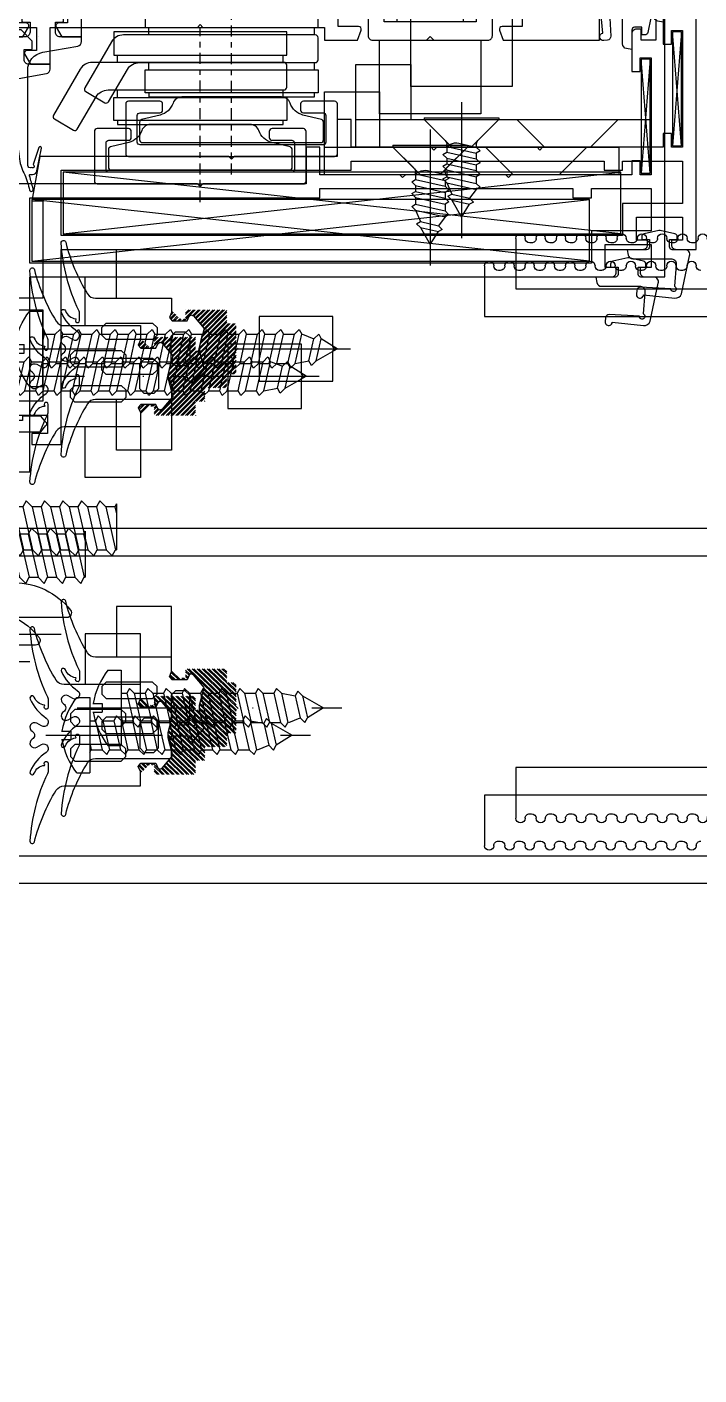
# Model space of a CAD drawing. Header units: inches. Extents: x 4821 to 127877, y 58012 to 433683.
# Drawn here: x 32924.2 to 32997.2, y 225103.6 to 225250.1 of the extents above; entities that cross this region are included whole.
import ezdxf
from ezdxf.xclip import XClip

# ---------------------------------------------------------------- set-up
doc = ezdxf.new("R2010")
doc.units = ezdxf.units.IN
doc.header["$MEASUREMENT"] = 0
doc.header["$XCLIPFRAME"] = 2
for name, pattern in [('$1$AUSGEZOGEN', [0]), ('$1$Center', [29.999999, 12, -6, 6, -6]), ('$1$DASHDOT', [25.4, 12.7, -6.35, 0, -6.35]), ('$1$DASHED', [19.05, 12.7, -6.35])]:
    doc.linetypes.add(name, pattern=pattern)
for name, color, linetype in [('$1$ACC', 2, 'Continuous'), ('$1$BEAM', 2, 'Continuous'), ('A-FURN-FIXD', 10, 'Continuous'), ('A-FURN-FREE', 10, 'Continuous'), ('A-WAL-CMU', 7, 'Continuous')]:
    doc.layers.add(name, color=color, linetype=linetype)

# ---------------------------------------------------------------- blocks, each defined once
blk = doc.blocks.new('$1$M6x25')
at = {"color": 71}
for p, q in [((-6, 4.5), (-6, -4.5)), ((0, 5), (-5.5, 5)), ((0, 5), (0, -5)), ((1.19, 3), (0.82, 2.34)), ((1.85, 2.34), (1.19, 3)), ((3.19, 3), (2.82, 2.34)), ((3.85, 2.34), (3.19, 3)), ((5.19, 3), (4.82, 2.34)), ((5.85, 2.34), (5.19, 3)), ((7.19, 3), (6.82, 2.34)), ((7.85, 2.34), (7.19, 3)), ((9.19, 3), (8.82, 2.34)), ((9.85, 2.34), (9.19, 3)), ((11.19, 3), (10.82, 2.34)), ((11.85, 2.34), (11.19, 3)), ((13.19, 3), (12.82, 2.34)), ((13.85, 2.34), (13.19, 3)), ((15.19, 3), (14.82, 2.34)), ((15.85, 2.34), (15.19, 3)), ((17.19, 3), (16.82, 2.34)), ((17.85, 2.34), (17.19, 3)), ((19.19, 3), (18.82, 2.34)), ((19.85, 2.34), (19.19, 3)), ((21.19, 3), (20.82, 2.34)), ((21.85, 2.34), (21.19, 3)), ((23.19, 3), (22.82, 2.34)), ((23.85, 2.34), (23.19, 3)), ((0.82, 2.34), (0, 2.34)), ((0.82, 2.34), (1.88, -2.34)), ((1.85, 2.34), (2.91, -2.34)), ((2.82, 2.34), (1.85, 2.34)), ((2.82, 2.34), (3.88, -2.34)), ((3.85, 2.34), (4.91, -2.34)), ((4.82, 2.34), (3.85, 2.34)), ((4.82, 2.34), (5.88, -2.34)), ((5.85, 2.34), (6.91, -2.34)), ((6.82, 2.34), (5.85, 2.34)), ((6.82, 2.34), (7.88, -2.34)), ((7.85, 2.34), (8.91, -2.34)), ((8.82, 2.34), (7.85, 2.34)), ((8.82, 2.34), (9.88, -2.34)), ((9.85, 2.34), (10.91, -2.34)), ((10.82, 2.34), (9.85, 2.34)), ((10.82, 2.34), (11.88, -2.34)), ((11.85, 2.34), (12.91, -2.34)), ((12.82, 2.34), (11.85, 2.34)), ((12.82, 2.34), (13.88, -2.34)), ((13.85, 2.34), (14.91, -2.34)), ((14.82, 2.34), (13.85, 2.34)), ((14.82, 2.34), (15.88, -2.34)), ((15.85, 2.34), (16.91, -2.34)), ((16.82, 2.34), (15.85, 2.34)), ((16.82, 2.34), (17.88, -2.34)), ((17.85, 2.34), (18.91, -2.34)), ((18.82, 2.34), (17.85, 2.34)), ((18.82, 2.34), (19.88, -2.34)), ((19.85, 2.34), (20.91, -2.34)), ((20.82, 2.34), (19.85, 2.34)), ((20.82, 2.34), (21.88, -2.34)), ((21.85, 2.34), (22.91, -2.34)), ((22.82, 2.34), (21.85, 2.34)), ((22.82, 2.34), (23.88, -2.34)), ((23.85, 2.34), (24.91, -2.34)), ((24.82, 2.34), (23.85, 2.34)), ((25, 2.66), (24.82, 2.34)), ((24.82, 2.34), (25, 1.56)), ((25, 2.66), (25, -2.34)), ((1.88, -2.34), (0, -2.34)), ((1.88, -2.34), (2.54, -3)), ((2.54, -3), (2.91, -2.34)), ((2.91, -2.34), (3.88, -2.34)), ((3.88, -2.34), (4.54, -3)), ((4.54, -3), (4.91, -2.34)), ((4.91, -2.34), (5.88, -2.34)), ((5.88, -2.34), (6.54, -3)), ((6.54, -3), (6.91, -2.34)), ((6.91, -2.34), (7.88, -2.34)), ((7.88, -2.34), (8.54, -3)), ((8.54, -3), (8.91, -2.34)), ((8.91, -2.34), (9.88, -2.34)), ((9.88, -2.34), (10.54, -3)), ((10.54, -3), (10.91, -2.34)), ((10.91, -2.34), (11.88, -2.34)), ((11.88, -2.34), (12.54, -3)), ((12.54, -3), (12.91, -2.34)), ((12.91, -2.34), (13.88, -2.34)), ((13.88, -2.34), (14.54, -3)), ((14.54, -3), (14.91, -2.34)), ((14.91, -2.34), (15.88, -2.34)), ((15.88, -2.34), (16.54, -3)), ((16.54, -3), (16.91, -2.34)), ((16.91, -2.34), (17.88, -2.34)), ((17.88, -2.34), (18.54, -3)), ((18.54, -3), (18.91, -2.34)), ((18.91, -2.34), (19.88, -2.34)), ((19.88, -2.34), (20.54, -3)), ((20.54, -3), (20.91, -2.34)), ((20.91, -2.34), (21.88, -2.34)), ((21.88, -2.34), (22.54, -3)), ((22.54, -3), (22.91, -2.34)), ((22.91, -2.34), (23.88, -2.34)), ((23.88, -2.34), (24.54, -3)), ((24.54, -3), (24.91, -2.34)), ((24.91, -2.34), (25, -2.34)), ((0, -5), (-5.5, -5))]:
    blk.add_line(p, q, dxfattribs=at)
at = {"color": 71, "linetype": '$1$DASHED', "ltscale": 100}
for p, q in [((-6, 2.89), (-3, 2.89)), ((-6, 1.44), (-3, 1.44)), ((-6, -1.44), (-3, -1.44)), ((-6, -2.89), (-3, -2.89))]:
    blk.add_line(p, q, dxfattribs=at)
at = {"color": 2, "linetype": '$1$Center', "ltscale": 10}
blk.add_line((-7.77, 0), (26.88, 0), dxfattribs=at)
at = {"color": 71}
for centre, start, end in [((-5.5, 4.5), 90, 180), ((-5.5, -4.5), 180, 270)]:
    blk.add_arc(centre, 0.5, start, end, dxfattribs=at)
at = {"color": 71, "linetype": '$1$DASHED', "ltscale": 100}
for centre, radius, start, end in [((-4.2, 2.17), 1.4, 329.0209, 30.9791), ((-8.11, 0), 5.31, 344.2222, 15.7778), ((-4.2, -2.17), 1.4, 329.0209, 30.9791)]:
    blk.add_arc(centre, radius, start, end, dxfattribs=at)
blk = doc.blocks.new('$1$GTSY500112')
at = {"layer": 'A-FURN-FIXD'}
blk.add_lwpolyline([(5.93, -11.75, 0.57735), (5.07, -11.75, -1), (4.2, -11.25), (4.49, -10.75, 0.965781), (3.64, -10.22, -0.138673), (1.56, -11.98, -1.037842), (1.37, -11.52, 0.283592), (2.23, -10.43, -0.584426), (2.31, -10.4, 1.39494), (2.44, -10), (1.75, -10, 0.111575), (1.32, -10.1, -0.09543), (-6.01, -12, -0.91232), (-6.08, -11.51, 0.076551), (-0.47, -9.14, 0.260148), (0, -8.29), (0, 0), (1.56, 0), (2.11, -0.24), (2.45, 0.05), (2.45, 1.67), (1.96, 1.89), (1.81, 2.1), (1.92, 2.38), (3.29, 3.53), (5.21, 3.03), (5.79, 3.03), (7.71, 3.53), (9.08, 2.38), (9.19, 2.1), (9.03, 1.89), (8.55, 1.67), (8.55, 0.05), (8.88, -0.24), (9.44, 0), (11, 0), (11, -8.29, 0.260148), (11.47, -9.14, 0.076551), (17.08, -11.51, -0.91232), (17, -12, -0.09543), (9.68, -10.1, 0.111575), (9.25, -10), (8.55, -10, 1.39494), (8.69, -10.4, -0.584426), (8.77, -10.43, 0.283592), (9.62, -11.52, -1.037842), (9.43, -11.98, -0.138673), (7.36, -10.22, 0.965781), (6.51, -10.75), (6.8, -11.25, -1)], format="xyb", close=True, dxfattribs=at)
for points in [[(4.13, -0.07), (3.64, 0.42), (3.64, 1.47), (4.13, 1.96), (6.87, 1.96), (7.36, 1.47), (7.36, 0.42), (6.87, -0.07)], [(4.01, -1.58), (4.5, -2.07), (4.5, -7.11), (4.01, -7.6), (3.19, -7.6), (2.7, -7.11), (2.7, -2.07), (3.19, -1.58)], [(7.81, -7.6), (6.99, -7.6), (6.5, -7.11), (6.5, -2.07), (6.99, -1.58), (7.81, -1.58), (8.3, -2.07), (8.3, -7.11)]]:
    blk.add_lwpolyline(points, close=True, dxfattribs=at)
blk = doc.blocks.new('$1$RHS4.2x22')
at = {"layer": 'A-FURN-FIXD'}
for p, q in [((1.42, 4.1), (0, 4.1)), ((0, -4.1), (0, 4.1)), ((-19.98, 1.61), (-20.26, 1.09)), ((-19.45, 1.09), (-19.98, 1.61)), ((-18.23, 1.58), (-19.45, 1.09)), ((-17.85, 2.1), (-18.13, 1.58)), ((-17.42, -1.58), (-18.13, 1.58)), ((-17.33, 1.58), (-17.85, 2.1)), ((-16.14, 1.58), (-17.33, 1.58)), ((-16.61, -1.58), (-17.33, 1.58)), ((-15.85, 2.1), (-16.14, 1.58)), ((-15.42, -1.58), (-16.14, 1.58)), ((-15.33, 1.58), (-15.85, 2.1)), ((-14.61, -1.58), (-15.33, 1.58)), ((-14.14, 1.58), (-15.33, 1.58)), ((-13.85, 2.1), (-14.14, 1.58)), ((-13.43, -1.58), (-14.14, 1.58)), ((-13.33, 1.58), (-13.85, 2.1)), ((-12.62, -1.58), (-13.33, 1.58)), ((-12.14, 1.58), (-13.33, 1.58)), ((-11.86, 2.1), (-12.14, 1.58)), ((-11.43, -1.58), (-12.14, 1.58)), ((-11.33, 1.58), (-11.86, 2.1)), ((-10.62, -1.58), (-11.33, 1.58)), ((-10.15, 1.58), (-11.33, 1.58)), ((-9.86, 2.1), (-10.15, 1.58)), ((-9.43, -1.58), (-10.15, 1.58)), ((-9.86, 2.1), (-9.34, 1.58)), ((-8.62, -1.58), (-9.34, 1.58)), ((-8.15, 1.58), (-9.34, 1.58)), ((-7.86, 2.1), (-8.15, 1.58)), ((-7.43, -1.58), (-8.15, 1.58)), ((-7.34, 1.58), (-7.86, 2.1)), ((-6.63, -1.58), (-7.34, 1.58)), ((-6.15, 1.58), (-7.34, 1.58)), ((-5.86, 2.1), (-6.15, 1.58)), ((-5.44, -1.58), (-6.15, 1.58)), ((-5.34, 1.58), (-5.86, 2.1)), ((-4.63, -1.58), (-5.34, 1.58)), ((-4.15, 1.58), (-5.34, 1.58)), ((-3.87, 2.1), (-4.15, 1.58)), ((-3.44, -1.58), (-4.15, 1.58)), ((-3.44, -1.58), (-4.15, 1.58)), ((-3.34, 1.58), (-3.87, 2.1)), ((-2.63, -1.58), (-3.34, 1.58)), ((-2.16, 1.58), (-3.34, 1.58)), ((-1.87, 2.1), (-2.16, 1.58)), ((-1.44, -1.58), (-2.16, 1.58)), ((-1.35, 1.58), (-1.87, 2.1)), ((-0.63, -1.58), (-1.35, 1.58)), ((-0.16, 1.58), (-1.35, 1.58)), ((0, 1.87), (-0.16, 1.58)), ((0, 0.87), (-0.16, 1.58)), ((-22, 0), (-20.26, 1.09)), ((-19.72, -1.3), (-22, 0)), ((-19.72, -1.3), (-20.26, 1.09)), ((-18.91, -1.3), (-19.45, 1.09)), ((3.05, 0.46), (2.04, 0.46)), ((2.04, -0.46), (2.04, 0.46)), ((-19.72, -1.3), (-19.2, -1.82)), ((-19.2, -1.82), (-18.91, -1.3)), ((-17.42, -1.58), (-18.91, -1.3)), ((3.05, -0.46), (2.04, -0.46)), ((-17.42, -1.58), (-16.9, -2.1)), ((-16.9, -2.1), (-16.61, -1.58)), ((-15.42, -1.58), (-16.61, -1.58)), ((-15.42, -1.58), (-14.9, -2.1)), ((-14.9, -2.1), (-14.61, -1.58)), ((-13.43, -1.58), (-14.61, -1.58)), ((-13.43, -1.58), (-12.9, -2.1)), ((-12.9, -2.1), (-12.62, -1.58)), ((-11.43, -1.58), (-12.62, -1.58)), ((-11.43, -1.58), (-10.91, -2.1)), ((-10.91, -2.1), (-10.62, -1.58)), ((-9.43, -1.58), (-10.62, -1.58)), ((-9.43, -1.58), (-8.91, -2.1)), ((-8.91, -2.1), (-8.62, -1.58)), ((-7.43, -1.58), (-8.62, -1.58)), ((-7.43, -1.58), (-6.91, -2.1)), ((-6.91, -2.1), (-6.63, -1.58)), ((-5.44, -1.58), (-6.63, -1.58)), ((-5.44, -1.58), (-4.91, -2.1)), ((-4.91, -2.1), (-4.63, -1.58)), ((-3.44, -1.58), (-4.63, -1.58)), ((-3.44, -1.58), (-2.92, -2.1)), ((-2.92, -2.1), (-2.63, -1.58)), ((-1.44, -1.58), (-2.63, -1.58)), ((-1.44, -1.58), (-0.92, -2.1)), ((-0.92, -2.1), (-0.63, -1.58)), ((0, -1.58), (-0.63, -1.58)), ((1.42, -4.1), (0, -4.1))]:
    blk.add_line(p, q, dxfattribs=at)
at = {"layer": 'A-FURN-FIXD', "linetype": '$1$DASHDOT'}
blk.add_line((4.78, 0), (-24, 0), dxfattribs=at)
at = {"layer": 'A-FURN-FIXD'}
for centre, start, end in [((-5.01, -0.91), 9.6294, 37.9057), ((-5.01, 0.91), 322.0943, 350.3706)]:
    blk.add_arc(centre, 8.15, start, end, dxfattribs=at)
blk = doc.blocks.new('$1$Stay Arm 93652400PI')
at = {"layer": 'A-FURN-FIXD', "linetype": '$1$Center', "ltscale": 0.1}
blk.add_line((147.23, 130.15), (147.23, 149.12), dxfattribs=at)
at = {"layer": 'A-FURN-FIXD'}
for p, q in [((138.23, 145.32), (138.23, 146.12)), ((156.23, 145.32), (156.23, 146.12)), ((138.23, 141.52), (138.23, 142.32)), ((138.23, 141.52), (138.23, 142.32)), ((156.23, 141.52), (156.23, 142.3))]:
    blk.add_line(p, q, dxfattribs=at)
for points in [[(137.83, 146.12), (137.83, 148.62), (156.63, 148.62), (156.63, 146.12)], [(137.83, 139.02), (156.63, 139.02), (156.63, 141.52), (137.83, 141.52)]]:
    blk.add_lwpolyline(points, close=True, dxfattribs=at)
for points in [[(157.25, 142.32), (138.13, 142.32, -0.414214), (137.83, 142.62), (137.83, 145.02, -0.414214), (138.13, 145.32), (158.97, 145.32, -0.26675), (160.27, 144.58), (163.18, 139.58, -0.414214), (163.08, 139.17), (161, 137.96, -0.414214), (160.59, 138.07), (158.55, 141.58, 0.26675)], [(158.43, 132.12), (136.03, 132.12, -0.414214), (135.73, 132.42), (135.73, 137.82, -0.414214), (136.03, 138.12), (139.43, 138.12, -0.414214), (139.73, 137.82), (139.73, 137.16, -0.414214), (139.43, 136.86), (137.29, 136.86, 0.414214), (136.99, 136.56), (136.99, 133.68, 0.414214), (137.29, 133.38), (157.17, 133.38, 0.414214), (157.47, 133.68), (157.47, 136.56, 0.414214), (157.17, 136.86), (155.03, 136.86, -0.414214), (154.73, 137.16), (154.73, 137.82, -0.414214), (155.03, 138.12), (158.43, 138.12, -0.414214), (158.73, 137.82), (158.73, 132.42, -0.414214)], [(137.47, 136.13), (139.47, 136.62, 0.253533), (140.87, 137.91, -0.319758), (141.82, 138.58), (152.65, 138.58, -0.319758), (153.59, 137.91, 0.253533), (155, 136.62), (157, 136.13, -0.344221), (157.22, 135.83), (157.22, 133.93, -0.414214), (156.92, 133.63), (137.54, 133.63, -0.414214), (137.24, 133.93), (137.24, 135.83, -0.344221)]]:
    blk.add_lwpolyline(points, format="xyb", close=True, dxfattribs=at)
blk.add_lwpolyline([(156.23, 139.02), (156.23, 138.58), (138.23, 138.58), (138.23, 139.02)], dxfattribs=at)
blk = doc.blocks.new('$1$closekit')
at = {"layer": 'A-FURN-FREE'}
for p, q in [((-19.4, 14), (-16.4, 17)), ((-19.4, 9), (-16.4, 6)), ((-19.4, 1.05), (-16.4, 4.05)), ((-16.4, 4.05), (-18.67, 1.78)), ((-16.21, 4.05), (-16.4, 4.05)), ((-16.4, -4.05), (-16.4, 4.05)), ((-16.21, -4.05), (-16.21, 4.05)), ((-23.99, 1.6), (-24.94, 0.88)), ((-23.75, 2.02), (-23.99, 1.6)), ((-23.26, -1.6), (-23.99, 1.6)), ((-23.33, 1.6), (-23.75, 2.02)), ((-22.61, -1.6), (-23.33, 1.6)), ((-22.6, 1.6), (-23.33, 1.6)), ((-22.36, 2.02), (-22.6, 1.6)), ((-21.87, -1.6), (-22.6, 1.6)), ((-21.94, 1.6), (-22.36, 2.02)), ((-21.32, 1.6), (-21.94, 1.6)), ((-21.22, -1.6), (-21.94, 1.6)), ((-21.08, 2.02), (-21.32, 1.6)), ((-20.59, -1.6), (-21.32, 1.6)), ((-20.66, 1.6), (-21.08, 2.02)), ((-20.04, 1.6), (-20.66, 1.6)), ((-19.94, -1.6), (-20.66, 1.6)), ((-19.8, 2.02), (-20.04, 1.6)), ((-19.31, -1.6), (-20.04, 1.6)), ((-19.38, 1.6), (-19.8, 2.02)), ((-18.95, -0.29), (-19.38, 1.6)), ((-19.1, 1.6), (-19.38, 1.6)), ((-14.51, 0), (-29.28, 0)), ((-27, 0), (-25.59, 0.88)), ((-25.15, -1.06), (-27, 0)), ((-25.36, 1.3), (-25.59, 0.88)), ((-25.15, -1.06), (-25.59, 0.88)), ((-24.94, 0.88), (-25.36, 1.3)), ((-24.5, -1.06), (-24.94, 0.88)), ((-25.15, -1.06), (-24.73, -1.48)), ((-24.73, -1.48), (-24.5, -1.06)), ((-23.26, -1.6), (-24.5, -1.06)), ((-19.4, -1.05), (-16.4, -4.05)), ((-19.31, -1.6), (-19.08, -1.19)), ((-23.26, -1.6), (-22.84, -2.02)), ((-22.84, -2.02), (-22.61, -1.6)), ((-21.87, -1.6), (-22.61, -1.6)), ((-21.87, -1.6), (-21.45, -2.02)), ((-21.45, -2.02), (-21.22, -1.6)), ((-20.59, -1.6), (-21.22, -1.6)), ((-20.59, -1.6), (-20.17, -2.02)), ((-20.17, -2.02), (-19.94, -1.6)), ((-19.31, -1.6), (-19.94, -1.6)), ((-19.31, -1.6), (-19.1, -1.6)), ((-16.4, -4.05), (-18.67, -1.78)), ((-16.21, -4.05), (-16.4, -4.05))]:
    blk.add_line(p, q, dxfattribs=at)
blk.add_lwpolyline([(-16.4, -11.5), (-16.4, 20.5), (-19.4, 20.5), (-19.4, -11.5), (-10.4, -11.5), (-10.4, -5.5), (-16.4, -5.5)], dxfattribs=at)
blk.add_lwpolyline([(-4.3, -6.75, -0.414214), (-4.8, -6.25), (-4.8, -0.4), (-4.4, 0), (-4.8, 0.4), (-4.8, 6.25, -0.414214), (-4.3, 6.75), (-2.3, 6.75), (-2.3, 9, -0.414214), (-1.8, 9.5), (-0.3, 9.5), (-0.3, 5), (-2.8, 5), (-2.8, -5), (-0.3, -5), (-0.3, -9.5), (-1.8, -9.5, -0.414214), (-2.3, -9), (-2.3, -6.75)], format="xyb", close=True, dxfattribs=at)
for points in [[(-12.8, 5.5), (-12.8, -5.5), (-4.8, -5.5), (-4.8, 5.5)], [(-2.8, -3.59), (-1.62, -3.59), (-1.62, 3.59), (-2.8, 3.59)]]:
    blk.add_lwpolyline(points, close=True, dxfattribs=at)
for centre, radius, start, end in [((-19.1, 2.2), 0.6, 270, 315), ((-20.2, -0.57), 1.28, 330.7936, 12.7393), ((-19.1, -2.2), 0.6, 45, 90)]:
    blk.add_arc(centre, radius, start, end, dxfattribs=at)
blk = doc.blocks.new('$1$latsg')
at = {"color": 16}
blk.add_line((0, -4.63), (0, -4.63), dxfattribs=at)
at = {"color": 151}
blk.add_lwpolyline([(0, -2.33, -0.414214), (-0.5, -2.83), (-1.6, -2.83), (-1.6, -2.05, 0.414214), (-1.7, -1.95), (-2.49, -1.95), (-3.73, -3.14), (-3.73, -5.28), (-2.49, -6.47), (-1.7, -6.47, 0.414214), (-1.6, -6.37), (-1.6, -5.59), (-0.5, -5.59, -0.414214), (0, -6.09), (0, -8.42), (0.49, -8.42, 0.033024), (0.62, -8.41), (13.31, -6.73, 0.089231), (14.99, -6.16, -0.031349), (16.66, -5.63, 1.042186), (16.52, -5.25, 0.003956), (15.1, -5.64, -0.540004), (14.96, -5.55), (14.96, -5.32, 0.357511), (14.56, -4.83), (12.11, -4.34, 0.933108), (12.03, -4.63), (13.86, -5.26, -1.216572), (14.2, -5.46, -0.554991), (13.97, -5.84), (3.65, -5.84, -0.36397), (1.68, -4.19), (1.02, -0.41, 0.36397), (0.52, 0), (0, 0)], format="xyb", close=True, dxfattribs=at)
blk = doc.blocks.new('$1$RHS4.2x32')
at = {"layer": 'A-FURN-FIXD'}
for p, q in [((1.42, 4.1), (0, 4.1)), ((0, -4.1), (0, 4.1)), ((-29.98, 1.61), (-30.26, 1.09)), ((-29.45, 1.09), (-29.98, 1.61)), ((-28.23, 1.58), (-29.45, 1.09)), ((-27.85, 2.1), (-28.13, 1.58)), ((-27.42, -1.58), (-28.13, 1.58)), ((-27.33, 1.58), (-27.85, 2.1)), ((-26.14, 1.58), (-27.33, 1.58)), ((-26.61, -1.58), (-27.33, 1.58)), ((-25.85, 2.1), (-26.14, 1.58)), ((-25.42, -1.58), (-26.14, 1.58)), ((-25.33, 1.58), (-25.85, 2.1)), ((-24.61, -1.58), (-25.33, 1.58)), ((-24.14, 1.58), (-25.33, 1.58)), ((-23.85, 2.1), (-24.14, 1.58)), ((-23.43, -1.58), (-24.14, 1.58)), ((-23.33, 1.58), (-23.85, 2.1)), ((-22.62, -1.58), (-23.33, 1.58)), ((-22.14, 1.58), (-23.33, 1.58)), ((-21.86, 2.1), (-22.14, 1.58)), ((-21.43, -1.58), (-22.14, 1.58)), ((-21.33, 1.58), (-21.86, 2.1)), ((-20.62, -1.58), (-21.33, 1.58)), ((-20.15, 1.58), (-21.33, 1.58)), ((-19.86, 2.1), (-20.15, 1.58)), ((-19.43, -1.58), (-20.15, 1.58)), ((-19.86, 2.1), (-19.34, 1.58)), ((-18.62, -1.58), (-19.34, 1.58)), ((-18.15, 1.58), (-19.34, 1.58)), ((-17.86, 2.1), (-18.15, 1.58)), ((-17.43, -1.58), (-18.15, 1.58)), ((-17.34, 1.58), (-17.86, 2.1)), ((-16.63, -1.58), (-17.34, 1.58)), ((-16.15, 1.58), (-17.34, 1.58)), ((-15.86, 2.1), (-16.15, 1.58)), ((-15.44, -1.58), (-16.15, 1.58)), ((-15.34, 1.58), (-15.86, 2.1)), ((-14.63, -1.58), (-15.34, 1.58)), ((-14.15, 1.58), (-15.34, 1.58)), ((-13.87, 2.1), (-14.15, 1.58)), ((-13.44, -1.58), (-14.15, 1.58)), ((-13.44, -1.58), (-14.15, 1.58)), ((-13.34, 1.58), (-13.87, 2.1)), ((-12.63, -1.58), (-13.34, 1.58)), ((-12.16, 1.58), (-13.34, 1.58)), ((-11.87, 2.1), (-12.16, 1.58)), ((-11.44, -1.58), (-12.16, 1.58)), ((-11.35, 1.58), (-11.87, 2.1)), ((-10.63, -1.58), (-11.35, 1.58)), ((-10.16, 1.58), (-11.35, 1.58)), ((-9.87, 2.1), (-10.16, 1.58)), ((-9.45, -1.58), (-10.16, 1.58)), ((-9.35, 1.58), (-9.87, 2.1)), ((-8.64, -1.58), (-9.35, 1.58)), ((-8.16, 1.58), (-9.35, 1.58)), ((-7.88, 2.1), (-8.16, 1.58)), ((-7.45, -1.58), (-8.16, 1.58)), ((-7.35, 1.58), (-7.88, 2.1)), ((-6.64, -1.58), (-7.35, 1.58)), ((-6.17, 1.58), (-7.35, 1.58)), ((-5.88, 2.1), (-6.17, 1.58)), ((-5.45, -1.58), (-6.17, 1.58)), ((-5.36, 1.58), (-5.88, 2.1)), ((-4.64, -1.58), (-5.36, 1.58)), ((-4.17, 1.58), (-5.36, 1.58)), ((-3.88, 2.1), (-4.17, 1.58)), ((-3.45, -1.58), (-4.17, 1.58)), ((-3.45, -1.58), (-4.17, 1.58)), ((-3.36, 1.58), (-3.88, 2.1)), ((-2.64, -1.58), (-3.36, 1.58)), ((-2.17, 1.58), (-3.36, 1.58)), ((-1.88, 2.1), (-2.17, 1.58)), ((-1.46, -1.58), (-2.17, 1.58)), ((-1.36, 1.58), (-1.88, 2.1)), ((-0.65, -1.58), (-1.36, 1.58)), ((-0.17, 1.58), (-1.36, 1.58)), ((0, 1.89), (-0.17, 1.58)), ((0, 0.81), (-0.17, 1.58)), ((-32, 0), (-30.26, 1.09)), ((-29.72, -1.3), (-32, 0)), ((-29.72, -1.3), (-30.26, 1.09)), ((-28.91, -1.3), (-29.45, 1.09)), ((3.05, 0.46), (2.04, 0.46)), ((2.04, -0.46), (2.04, 0.46)), ((-29.72, -1.3), (-29.2, -1.82)), ((-29.2, -1.82), (-28.91, -1.3)), ((-27.42, -1.58), (-28.91, -1.3)), ((3.05, -0.46), (2.04, -0.46)), ((-27.42, -1.58), (-26.9, -2.1)), ((-26.9, -2.1), (-26.61, -1.58)), ((-25.42, -1.58), (-26.61, -1.58)), ((-25.42, -1.58), (-24.9, -2.1)), ((-24.9, -2.1), (-24.61, -1.58)), ((-23.43, -1.58), (-24.61, -1.58)), ((-23.43, -1.58), (-22.9, -2.1)), ((-22.9, -2.1), (-22.62, -1.58)), ((-21.43, -1.58), (-22.62, -1.58)), ((-21.43, -1.58), (-20.91, -2.1)), ((-20.91, -2.1), (-20.62, -1.58)), ((-19.43, -1.58), (-20.62, -1.58)), ((-19.43, -1.58), (-18.91, -2.1)), ((-18.91, -2.1), (-18.62, -1.58)), ((-17.43, -1.58), (-18.62, -1.58)), ((-17.43, -1.58), (-16.91, -2.1)), ((-16.91, -2.1), (-16.63, -1.58)), ((-15.44, -1.58), (-16.63, -1.58)), ((-15.44, -1.58), (-14.91, -2.1)), ((-14.91, -2.1), (-14.63, -1.58)), ((-13.44, -1.58), (-14.63, -1.58)), ((-13.44, -1.58), (-12.92, -2.1)), ((-12.92, -2.1), (-12.63, -1.58)), ((-11.44, -1.58), (-12.63, -1.58)), ((-11.44, -1.58), (-10.92, -2.1)), ((-10.92, -2.1), (-10.63, -1.58)), ((-9.45, -1.58), (-10.63, -1.58)), ((-9.45, -1.58), (-8.92, -2.1)), ((-8.92, -2.1), (-8.64, -1.58)), ((-7.45, -1.58), (-8.64, -1.58)), ((-7.45, -1.58), (-6.93, -2.1)), ((-6.93, -2.1), (-6.64, -1.58)), ((-5.45, -1.58), (-6.64, -1.58)), ((-5.45, -1.58), (-4.93, -2.1)), ((-4.93, -2.1), (-4.64, -1.58)), ((-3.45, -1.58), (-4.64, -1.58)), ((-3.45, -1.58), (-2.93, -2.1)), ((-2.93, -2.1), (-2.64, -1.58)), ((-1.46, -1.58), (-2.64, -1.58)), ((-1.46, -1.58), (-0.93, -2.1)), ((-0.93, -2.1), (-0.65, -1.58)), ((0, -1.58), (-0.65, -1.58)), ((1.42, -4.1), (0, -4.1))]:
    blk.add_line(p, q, dxfattribs=at)
at = {"layer": 'A-FURN-FIXD', "linetype": '$1$DASHDOT'}
blk.add_line((4.78, 0), (-34, 0), dxfattribs=at)
at = {"layer": 'A-FURN-FIXD'}
for centre, start, end in [((-5.01, -0.91), 9.6294, 37.9057), ((-5.01, 0.91), 322.0943, 350.3706)]:
    blk.add_arc(centre, 8.15, start, end, dxfattribs=at)
blk = doc.blocks.new('FIRST SLAB EDGE')
at = {"extrusion": (5.69003e-07, 1.56101e-06, 1)}
h = blk.add_hatch(dxfattribs=at)
h.set_pattern_fill('ANSI32', angle=89.9998)
h.set_pattern_definition([(134.99978104, (638250.49382, -1317287.3258), (-0.2651660563, -0.2651640296), []), (134.99978104, (638250.49382, -1317287.14903), (-0.2651660563, -0.2651640296), [])])
h.paths.add_polyline_path([(1200801.71, -1728462.6), (1200801.71, -1728461.1), (1200800.71, -1728461.1), (1200800.71, -1728458.65), (1200800.41, -1728458.35), (1200800.71, -1728458.05), (1200800.71, -1728455.6), (1200801.71, -1728455.6), (1200801.71, -1728454.1), (1200806.21, -1728454.1), (1200806.21, -1728455.1), (1200806.81, -1728455.1), (1200807.71, -1728454.2), (1200807.71, -1728454.41), (1200807.95, -1728454.96), (1200807.65, -1728455.3), (1200806.03, -1728455.3), (1200805.82, -1728454.81), (1200805.61, -1728454.66), (1200805.33, -1728454.77), (1200804.18, -1728456.14), (1200804.67, -1728458.06), (1200804.67, -1728458.64), (1200804.18, -1728460.56), (1200805.33, -1728461.93), (1200805.61, -1728462.04), (1200805.82, -1728461.89), (1200806.03, -1728461.4), (1200807.65, -1728461.4), (1200807.95, -1728461.74), (1200807.71, -1728462.29), (1200807.71, -1728462.5), (1200806.81, -1728461.6), (1200806.21, -1728461.6), (1200806.21, -1728462.6)])
h = blk.add_hatch(dxfattribs=at)
h.set_pattern_fill('ANSI32', angle=179.0162)
h.set_pattern_definition([(224.016208986, (621118.67673, -1343831.5998), (0.2605731915, -0.26967871972), []), (224.016208986, (621118.5, -1343831.59677), (0.2605731915, -0.26967871972), [])])
h.paths.add_polyline_path([(1200801.71, -1728493.1), (1200801.71, -1728494.6), (1200800.71, -1728494.6), (1200800.71, -1728497.05), (1200800.41, -1728497.35), (1200800.71, -1728497.65), (1200800.71, -1728500.1), (1200801.71, -1728500.1), (1200801.71, -1728501.6), (1200806.21, -1728501.6), (1200806.21, -1728500.6), (1200806.81, -1728500.6), (1200807.71, -1728501.5), (1200807.71, -1728501.29), (1200807.95, -1728500.74), (1200807.65, -1728500.4), (1200806.03, -1728500.4), (1200805.82, -1728500.89), (1200805.61, -1728501.04), (1200805.33, -1728500.94), (1200804.18, -1728499.57), (1200804.67, -1728497.64), (1200804.67, -1728497.07), (1200804.18, -1728495.14), (1200805.33, -1728493.77), (1200805.61, -1728493.67), (1200805.82, -1728493.82), (1200806.03, -1728494.3), (1200807.65, -1728494.3), (1200807.95, -1728493.97), (1200807.71, -1728493.42), (1200807.71, -1728493.2), (1200806.81, -1728494.1), (1200806.21, -1728494.1), (1200806.21, -1728493.1)])
at = {"color": 52, "extrusion": (5.69003e-07, 1.56101e-06, 1)}
for p, q in [((1200752.31, -1728436.3, 0), (1200753.31, -1728423.9, 0)), ((1200752.31, -1728423.9, 0), (1200753.31, -1728436.3, 0)), ((1200819.51, -1728445.85, 0), (1200758.91, -1728439.15, 0)), ((1200758.91, -1728445.85, 0), (1200819.51, -1728439.15, 0))]:
    blk.add_line(p, q, dxfattribs=at)
at = {"color": 31, "extrusion": (5.69003e-07, 1.56101e-06, 1)}
for p, q in [((1200748.81, -1728446.85, 0), (1200749.01, -1728446.85, 0)), ((1200751.01, -1728446.85, 0), (1200751.21, -1728446.85, 0)), ((1200753.21, -1728446.85, 0), (1200753.41, -1728446.85, 0)), ((1200755.41, -1728446.85, 0), (1200755.61, -1728446.85, 0)), ((1200757.61, -1728446.85, 0), (1200757.81, -1728446.85, 0)), ((1200759.81, -1728446.85, 0), (1200760.01, -1728446.85, 0)), ((1200762.01, -1728446.85, 0), (1200762.21, -1728446.85, 0)), ((1200764.21, -1728446.85, 0), (1200764.41, -1728446.85, 0)), ((1200766.41, -1728446.85, 0), (1200766.61, -1728446.85, 0)), ((1200768.61, -1728446.85, 0), (1200768.81, -1728446.85, 0)), ((1200770.31, -1728446.35, 0), (1200770.31, -1728451.85, 0)), ((1200813.71, -1728452.85, 0), (1200813.71, -1728447.55, 0)), ((1200770.31, -1728451.85, 0), (1200682.41, -1728451.85, 0)), ((1200682.41, -1728503.85, 0), (1200770.31, -1728503.85, 0)), ((1200770.31, -1728503.85, 0), (1200770.31, -1728509.35, 0)), ((1200749.01, -1728508.85, 0), (1200748.81, -1728508.85, 0)), ((1200751.21, -1728508.85, 0), (1200751.01, -1728508.85, 0)), ((1200753.41, -1728508.85, 0), (1200753.21, -1728508.85, 0)), ((1200755.61, -1728508.85, 0), (1200755.41, -1728508.85, 0)), ((1200757.81, -1728508.85, 0), (1200757.61, -1728508.85, 0)), ((1200760.01, -1728508.85, 0), (1200759.81, -1728508.85, 0)), ((1200762.21, -1728508.85, 0), (1200762.01, -1728508.85, 0)), ((1200764.41, -1728508.85, 0), (1200764.21, -1728508.85, 0)), ((1200766.61, -1728508.85, 0), (1200766.41, -1728508.85, 0)), ((1200768.81, -1728508.85, 0), (1200768.61, -1728508.85, 0)), ((1200769.31, -1728509.35, 0), (1200769.31, -1728509.35, 0))]:
    blk.add_line(p, q, dxfattribs=at)
at = {"color": 81, "linetype": '$1$Center', "ltscale": 25, "extrusion": (5.69003e-07, 1.56101e-06, 1)}
blk.add_line((1200907.54, -1728477.85, 0), (1200653.24, -1728477.85, 0), dxfattribs=at)
at = {"color": 165, "linetype": 'Continuous', "extrusion": (5.69003e-07, 1.56101e-06, 1)}
blk.add_line((1200825.71, -1728489.35, 0), (1200819.71, -1728489.35, 0), dxfattribs=at)
at = {"color": 16, "extrusion": (5.69003e-07, 1.56101e-06, 1), "elevation": -2.01}
blk.add_lwpolyline([(1200830.31, -1728435.6, -1), (1200828.01, -1728435.6), (1200828.01, -1728430.75), (1200828.31, -1728430.45), (1200828.01, -1728430.15), (1200828.01, -1728424.45), (1200823.87, -1728424.45), (1200823.26, -1728423.4, -0.57735), (1200823.52, -1728422.95), (1200824.51, -1728422.95), (1200824.51, -1728420.45), (1200819.01, -1728420.45), (1200819.01, -1728422.95), (1200819.99, -1728422.95, -0.57735), (1200820.25, -1728423.4), (1200819.64, -1728424.45), (1200817.51, -1728424.45), (1200817.51, -1728420.45), (1200801.51, -1728420.45), (1200801.21, -1728420.15), (1200800.91, -1728420.45), (1200787.71, -1728420.45), (1200787.71, -1728421.85), (1200784.12, -1728421.85), (1200783.72, -1728420.75, -0.520567), (1200784.01, -1728420.35), (1200786.21, -1728420.35), (1200786.21, -1728417.35), (1200776.51, -1728417.35), (1200776.21, -1728417.05), (1200775.91, -1728417.35), (1200766.21, -1728417.35), (1200766.21, -1728420.35), (1200768.41, -1728420.35, -0.520567), (1200768.69, -1728420.75), (1200768.29, -1728421.85), (1200757.81, -1728421.85), (1200757.81, -1728410.85), (1200750.71, -1728410.85), (1200750.71, -1728400.05), (1200810.71, -1728400.05), (1200810.71, -1728400.05), (1200810.71, -1728401.4), (1200809.81, -1728402.3), (1200809.21, -1728402.3), (1200809.21, -1728401.3), (1200806.21, -1728401.3), (1200806.21, -1728405.25), (1200805.91, -1728405.55), (1200806.21, -1728405.85), (1200806.21, -1728409.8), (1200809.21, -1728409.8), (1200809.21, -1728408.8), (1200809.81, -1728408.8), (1200810.71, -1728409.7), (1200810.71, -1728418.45), (1200826.21, -1728418.45), (1200826.21, -1728420.75), (1200828.01, -1728420.75), (1200828.01, -1728419.6, -1), (1200830.31, -1728419.6)], format="xyb", close=True, dxfattribs=at)
blk.add_lwpolyline([(1200756.51, -1728447.55), (1200756.51, -1728447.55, -0.414214), (1200756.01, -1728447.05), (1200756.01, -1728446.55), (1200757.21, -1728446.55), (1200757.21, -1728444.05), (1200752.21, -1728444.05), (1200752.21, -1728446.55), (1200753.41, -1728446.55), (1200753.41, -1728447.05, -0.414214), (1200752.91, -1728447.55), (1200750.71, -1728447.55), (1200750.71, -1728415.85), (1200754.31, -1728415.85), (1200754.31, -1728417.55, -0.414214), (1200753.81, -1728418.05), (1200753.31, -1728418.05), (1200753.31, -1728416.85), (1200751.71, -1728416.85), (1200751.71, -1728421.85), (1200753.31, -1728421.85), (1200753.31, -1728420.65), (1200753.81, -1728420.65, -0.414214), (1200754.31, -1728421.15), (1200754.31, -1728425.25), (1200753.41, -1728425.25), (1200753.41, -1728423.75), (1200752.21, -1728423.75), (1200752.21, -1728436.45), (1200753.41, -1728436.45), (1200753.41, -1728434.95), (1200754.31, -1728434.95), (1200754.31, -1728436.45), (1200767.41, -1728436.45), (1200767.71, -1728436.75), (1200768.01, -1728436.45), (1200778.91, -1728436.45), (1200779.21, -1728436.75), (1200779.51, -1728436.45), (1200788.21, -1728436.45), (1200788.21, -1728433.45), (1200789.71, -1728433.45), (1200789.71, -1728437.45), (1200800.91, -1728437.45), (1200801.21, -1728437.75), (1200801.51, -1728437.45), (1200822.02, -1728437.45), (1200822.9, -1728442.26), (1200821.71, -1728442.26), (1200821.71, -1728452.85), (1200828.71, -1728452.85), (1200828.71, -1728454.2), (1200827.81, -1728455.1), (1200827.21, -1728455.1), (1200827.21, -1728454.1), (1200821.71, -1728454.1), (1200821.71, -1728464.05), (1200827.21, -1728464.05), (1200827.21, -1728461.6), (1200827.81, -1728461.6), (1200828.71, -1728462.5), (1200828.71, -1728464.05), (1200836.8, -1728464.05), (1200836.8, -1728468.75), (1200835, -1728468.75, -0.414214), (1200834.4, -1728468.15), (1200834.4, -1728467.55), (1200835.6, -1728467.55), (1200835.6, -1728465.55), (1200821.21, -1728465.55), (1200821.21, -1728467.55), (1200822.91, -1728467.55), (1200822.91, -1728468.75), (1200819.71, -1728468.75), (1200819.71, -1728447.55), (1200756.51, -1728447.55)], format="xyb", dxfattribs=at)
at = {"color": 151, "extrusion": (5.69003e-07, 1.56101e-06, 1), "elevation": -2.01}
for points in [[(1200754.01, -1728420.44, -0.414214), (1200754.31, -1728420.74), (1200754.31, -1728422.85), (1200754.89, -1728422.75, 0.36397), (1200755.31, -1728422.25), (1200755.31, -1728418.03, -0.512727), (1200755.96, -1728417.55), (1200756.51, -1728417.73, -2.014387), (1200756.78, -1728418.13), (1200756.61, -1728421.41, 0.39893), (1200756.97, -1728421.83), (1200757.36, -1728421.87, 1), (1200757.45, -1728421.07), (1200757.8, -1728417.69, 0.344245), (1200757.34, -1728416.95), (1200754.98, -1728416.09, 0.520567), (1200754.31, -1728416.56), (1200754.31, -1728417.96, -0.414214), (1200754.01, -1728418.26), (1200753.21, -1728418.26), (1200753.21, -1728417.42), (1200752.88, -1728417.42, 0.360315), (1200752.57, -1728417.68), (1200752.23, -1728419.29, 0.094006), (1200752.23, -1728419.41), (1200752.57, -1728421.02, 0.360315), (1200752.88, -1728421.27), (1200753.21, -1728421.27), (1200753.21, -1728420.44)], [(1200755.8, -1728447.28, 0.414214), (1200756.1, -1728447.58), (1200758.21, -1728447.58), (1200758.1, -1728448.17, -0.36397), (1200757.61, -1728448.58), (1200753.38, -1728448.58, 0.512727), (1200752.91, -1728449.24), (1200753.09, -1728451.55, 2.014387), (1200753.49, -1728451.82), (1200756.76, -1728451.65, -0.39893), (1200757.18, -1728452.01), (1200757.22, -1728452.4, -1), (1200756.43, -1728452.49), (1200753.05, -1728452.84, -0.344245), (1200752.31, -1728452.38), (1200751.45, -1728448.25, -0.520567), (1200751.92, -1728447.58), (1200753.32, -1728447.58, 0.414214), (1200753.62, -1728447.28), (1200753.62, -1728446.48), (1200752.78, -1728446.48), (1200752.78, -1728446.16, -0.360315), (1200753.04, -1728445.85), (1200754.65, -1728445.5, -0.094006), (1200754.76, -1728445.5), (1200756.37, -1728445.85, -0.360315), (1200756.63, -1728446.16), (1200756.63, -1728446.48), (1200755.8, -1728446.48)]]:
    blk.add_lwpolyline(points, format="xyb", close=True, dxfattribs=at)
at = {"color": 52, "extrusion": (5.69003e-07, 1.56101e-06, 1), "elevation": -2.01}
for points in [[(1200753.31, -1728423.9), (1200753.31, -1728436.3), (1200752.31, -1728436.3), (1200752.31, -1728423.9)], [(1200758.91, -1728445.85), (1200758.91, -1728439.15), (1200819.51, -1728439.15), (1200819.51, -1728445.85)]]:
    blk.add_lwpolyline(points, close=True, dxfattribs=at)
at = {"color": 16, "linetype": 'Continuous', "extrusion": (5.69003e-07, 1.56101e-06, 1), "elevation": -2.01}
blk.add_lwpolyline([(1200788.21, -1728438.95), (1200788.21, -1728437.95), (1200760.71, -1728437.95), (1200760.71, -1728438.95), (1200758.71, -1728438.95), (1200758.71, -1728437.95), (1200752.21, -1728437.95), (1200752.21, -1728442.55), (1200758.71, -1728442.55), (1200758.71, -1728446.05), (1200819.71, -1728446.05), (1200819.71, -1728438.95)], close=True, dxfattribs=at)
at = {"color": 16, "linetype": '$1$AUSGEZOGEN', "extrusion": (5.69003e-07, 1.56101e-06, 1), "elevation": -2.01}
blk.add_lwpolyline([(1200790.21, -1728458.6), (1200790.01, -1728458.35), (1200790.21, -1728458.1), (1200790.21, -1728454.85), (1200798.21, -1728454.85), (1200798.21, -1728461.85), (1200790.21, -1728461.85)], close=True, dxfattribs=at)
blk.add_lwpolyline([(1200790.21, -1728458.6), (1200790.01, -1728458.35), (1200790.21, -1728458.1), (1200790.21, -1728454.85), (1200798.21, -1728454.85), (1200798.21, -1728461.85), (1200790.21, -1728461.85)], close=True, dxfattribs=at)
at = {"color": 31, "extrusion": (5.69003e-07, 1.56101e-06, 1), "elevation": -2.01}
for points in [[(1200807.71, -1728463.85), (1200807.71, -1728469.35), (1200813.71, -1728469.35), (1200813.71, -1728463.85)], [(1200807.71, -1728463.85), (1200807.71, -1728469.35), (1200813.71, -1728469.35), (1200813.71, -1728463.85)], [(1200807.71, -1728491.85), (1200807.71, -1728486.35), (1200813.71, -1728486.35), (1200813.71, -1728491.85)]]:
    blk.add_lwpolyline(points, dxfattribs=at)
at = {"color": 3, "linetype": '$1$Center', "ltscale": 50, "extrusion": (5.69003e-07, 1.56101e-06, 1), "elevation": -2.01}
blk.add_lwpolyline([(1200840.81, -1728471.35), (1200840.81, -1728470.95), (1200833.2, -1728470.95, -0.414214), (1200832.2, -1728469.95), (1200832.2, -1728467.35), (1200821.91, -1728467.35), (1200821.37, -1728466.69, -0.352941), (1200821.37, -1728466.31), (1200821.91, -1728465.65), (1200823.91, -1728465.65), (1200823.91, -1728466.15), (1200833.15, -1728466.15), (1200833.15, -1728465.65), (1200834.9, -1728465.65), (1200835.44, -1728466.31, -0.352941), (1200835.44, -1728466.69), (1200834.9, -1728467.35), (1200834.2, -1728467.35), (1200834.2, -1728468.95), (1200842.31, -1728468.95, -0.414214), (1200842.81, -1728469.45), (1200842.81, -1728470.85), (1200855.11, -1728470.85), (1200855.11, -1728471.85), (1200841.31, -1728471.85, -0.414214)], format="xyb", close=True, dxfattribs=at)
at = {"color": 21, "linetype": 'Continuous', "extrusion": (5.69003e-07, 1.56101e-06, 1), "elevation": -2.01}
blk.add_lwpolyline([(1200824.91, -1728487.55, -0.414214), (1200825.91, -1728488.55), (1200825.91, -1728489.95), (1200825.91, -1728489.95), (1200825.91, -1728491.35), (1200825.91, -1728491.35), (1200825.91, -1728492.25, 0.414214), (1200826.61, -1728492.95), (1200828.21, -1728492.95), (1200828.21, -1728501.35), (1200829.51, -1728501.35), (1200829.51, -1728491.35), (1200829.51, -1728491.35), (1200829.51, -1728489.95), (1200829.51, -1728489.95), (1200829.51, -1728486.75, 0.414214), (1200826.51, -1728483.75), (1200824.83, -1728483.75, 0.231514), (1200818.71, -1728486.74, 0.624419), (1200819.11, -1728487.55)], format="xyb", close=True, dxfattribs=at)
at = {"color": 31, "extrusion": (5.69003e-07, 1.56101e-06, 1)}
for centre, start, end in [((1200747.81, -1728446.35, -2.01), 0.0002, 180.0002), ((1200750.01, -1728446.35, -2.01), 0.0002, 180.0002), ((1200752.21, -1728446.35, -2.01), 0.0002, 180.0002), ((1200754.41, -1728446.35, -2.01), 0.0002, 180.0002), ((1200756.61, -1728446.35, -2.01), 0.0002, 180.0002), ((1200758.81, -1728446.35, -2.01), 0.0002, 180.0002), ((1200761.01, -1728446.35, -2.01), 0.0002, 180.0002), ((1200763.21, -1728446.35, -2.01), 0.0002, 180.0002), ((1200765.41, -1728446.35, -2.01), 0.0002, 180.0002), ((1200767.61, -1728446.35, -2.01), 0.0002, 180.0002), ((1200769.81, -1728446.35, -2.01), 0.0002, 180.0002), ((1200746.81, -1728446.35, -2.01), 270.0002, 0.0002), ((1200748.81, -1728446.35, -2.01), 180.0002, 270.0002), ((1200749.01, -1728446.35, -2.01), 270.0002, 0.0002), ((1200751.01, -1728446.35, -2.01), 180.0002, 270.0002), ((1200751.21, -1728446.35, -2.01), 270.0002, 0.0002), ((1200753.21, -1728446.35, -2.01), 180.0002, 270.0002), ((1200753.41, -1728446.35, -2.01), 270.0002, 0.0002), ((1200755.41, -1728446.35, -2.01), 180.0002, 270.0002), ((1200755.61, -1728446.35, -2.01), 270.0002, 0.0002), ((1200757.61, -1728446.35, -2.01), 180.0002, 270.0002), ((1200757.81, -1728446.35, -2.01), 270.0002, 0.0002), ((1200759.81, -1728446.35, -2.01), 180.0002, 270.0002), ((1200760.01, -1728446.35, -2.01), 270.0002, 0.0002), ((1200762.01, -1728446.35, -2.01), 180.0002, 270.0002), ((1200762.21, -1728446.35, -2.01), 270.0002, 0.0002), ((1200764.21, -1728446.35, -2.01), 180.0002, 270.0002), ((1200764.41, -1728446.35, -2.01), 270.0002, 0.0002), ((1200766.41, -1728446.35, -2.01), 180.0002, 270.0002), ((1200766.61, -1728446.35, -2.01), 270.0002, 0.0002), ((1200768.61, -1728446.35, -2.01), 180.0002, 270.0002), ((1200768.81, -1728446.35, -2.01), 270.0002, 0.0002), ((1200746.81, -1728509.35, -2.01), 0.0002, 90.0002), ((1200748.81, -1728509.35, -2.01), 90.0002, 180.0002), ((1200749.01, -1728509.35, -2.01), 0.0002, 90.0002), ((1200751.01, -1728509.35, -2.01), 90.0002, 180.0002), ((1200751.21, -1728509.35, -2.01), 0.0002, 90.0002), ((1200753.21, -1728509.35, -2.01), 90.0002, 180.0002), ((1200753.41, -1728509.35, -2.01), 0.0002, 90.0002), ((1200755.41, -1728509.35, -2.01), 90.0002, 180.0002), ((1200755.61, -1728509.35, -2.01), 0.0002, 90.0002), ((1200757.61, -1728509.35, -2.01), 90.0002, 180.0002), ((1200757.81, -1728509.35, -2.01), 0.0002, 90.0002), ((1200759.81, -1728509.35, -2.01), 90.0002, 180.0002), ((1200760.01, -1728509.35, -2.01), 0.0002, 90.0002), ((1200762.01, -1728509.35, -2.01), 90.0002, 180.0002), ((1200762.21, -1728509.35, -2.01), 0.0002, 90.0002), ((1200764.21, -1728509.35, -2.01), 90.0002, 180.0002), ((1200764.41, -1728509.35, -2.01), 0.0002, 90.0002), ((1200766.41, -1728509.35, -2.01), 90.0002, 180.0002), ((1200766.61, -1728509.35, -2.01), 0.0002, 90.0002), ((1200768.61, -1728509.35, -2.01), 90.0002, 180.0002), ((1200768.81, -1728509.35, -2.01), 0.0002, 90.0002), ((1200747.81, -1728509.35, -2.01), 180.0002, 0.0002), ((1200750.01, -1728509.35, -2.01), 180.0002, 0.0002), ((1200752.21, -1728509.35, -2.01), 180.0002, 0.0002), ((1200754.41, -1728509.35, -2.01), 180.0002, 0.0002), ((1200756.61, -1728509.35, -2.01), 180.0002, 0.0002), ((1200758.81, -1728509.35, -2.01), 180.0002, 0.0002), ((1200761.01, -1728509.35, -2.01), 180.0002, 0.0002), ((1200763.21, -1728509.35, -2.01), 180.0002, 0.0002), ((1200765.41, -1728509.35, -2.01), 180.0002, 0.0002), ((1200767.61, -1728509.35, -2.01), 180.0002, 0.0002), ((1200769.81, -1728509.35, -2.01), 180.0002, 0.0002)]:
    blk.add_arc(centre, 0.5, start, end, dxfattribs=at)
at = {"layer": 'A-WAL-CMU'}
blk.add_lwpolyline([(1200672.3, -1728513.46), (1200922.34, -1728513.46), (1200922.34, -1729313.46), (1200672.34, -1729313.46)], dxfattribs=at)
at = {"layer": '$1$ACC', "extrusion": (5.69003e-07, 1.56101e-06, 1), "rotation": 0.0002189598665623592}
blk.add_blockref('$1$Stay Arm 93652400PI', (1200653.97, -1728569.57, -2.01), dxfattribs=at)
at = {"layer": '$1$BEAM', "extrusion": (-5.69003e-07, -1.56101e-06, -1), "zscale": -1, "rotation": 269.9997810401333}
blk.add_blockref('$1$latsg', (-1200817.51, -1728424.45, 2.01), dxfattribs=at)
at = {"color": 7, "extrusion": (5.69003e-07, 1.56101e-06, 1)}
for name, p, rotation in [('$1$closekit', (1200776.21, -1728417.05, -2.01), 90.00021895986666), ('$1$RHS4.2x32', (1200821.71, -1728458.35, -2.01), 0.0002189598665623592), ('$1$GTSY500112', (1200807.71, -1728502.85, -2.01), 90.00021895986666)]:
    blk.add_blockref(name, p, dxfattribs=dict(at, rotation=rotation))
at = {"color": 7, "extrusion": (-5.69003e-07, -1.56101e-06, -1), "zscale": -1}
for name, p, rotation in [('$1$GTSY500112', (-1200807.71, -1728452.85, 2.01), 269.9997810401333), ('$1$M6x25', (-1200838.71, -1728477.85, 2.01), 359.9997810401334), ('$1$RHS4.2x22', (-1200813.21, -1728497.35, 2.01), 179.9997810401333)]:
    blk.add_blockref(name, p, dxfattribs=dict(at, rotation=rotation))

msp = doc.modelspace()

# ---------------------------------------------------------------- block references
at = {"layer": 'A-WAL-CMU'}
ref = msp.add_blockref('FIRST SLAB EDGE', (1233747.59, 1953673.46), dxfattribs=dict(at, xscale=-1))
XClip(ref).set_block_clipping_path([(1196236.1121028436, -1729554.8924368375), (1201281.1159926755, -1720979.7328682605)])
ref = msp.add_blockref('FIRST SLAB EDGE', (1233744.19, 1953670.48), dxfattribs=dict(at, xscale=-1))
XClip(ref).set_block_clipping_path([(1196236.1121028436, -1729554.8924368375), (1201281.1159926755, -1720979.7328682605)])

doc.saveas('drawing.dxf')
